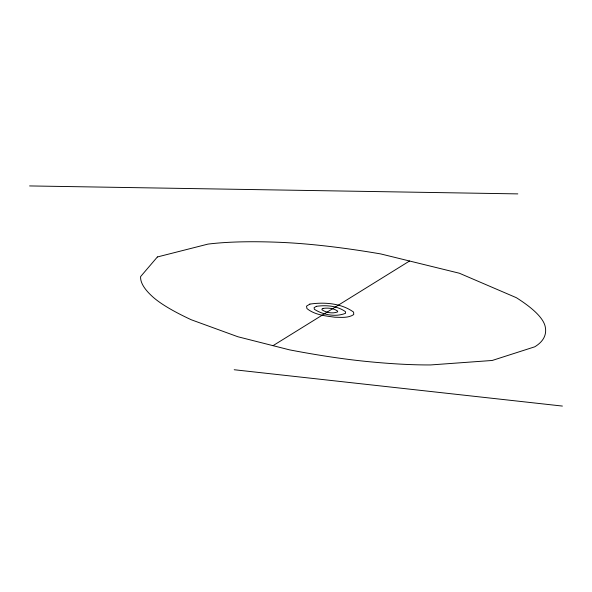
<?xml version="1.0" encoding="UTF-8"?>
<svg xmlns="http://www.w3.org/2000/svg" width="592" height="592" viewBox="0 0 592 592"><rect width="100%" height="100%" fill="white"/><g stroke="black" fill="none" stroke-linecap="round" stroke-linejoin="round"><path stroke-width="0.89" d="M273.023 345.669L409.56 261.005M29.6 185.932L517.808 193.887M234.203 369.741L562.4 406.068M157.376 256.965L140.622 276.575A352.469 62.13 12.9 0 0 152.803 296.895A218.485 37.814 13.6 0 0 191.246 319.754L237.88 336.752L289.473 349.842A239.434 42.557 14.4 0 0 366.981 361.505A376.512 70.441 15 0 0 430.673 364.938L492.211 360.469L534.724 346.823A395.093 77.818 15 0 0 545.21 326.651A251.785 50.209 14 0 0 516.328 297.68L459.362 273.23L380.737 253.931A245.687 47.582 13.1 0 0 280.919 242.372A369.763 67.991 12.6 0 0 207.947 244.111L157.376 256.965M309.868 304.103L306.508 306.145L306.952 308.58C314.789 314.937 325.356 315.913 334.991 317.223C341.251 317.29 348.244 318.252 353.735 314.559L353.609 312.117C341.34 303.23 324.497 301.942 309.868 304.103M316.38 306.33L314.1 307.677L314.367 309.298C323.165 314.966 335.768 317.282 345.565 313.286L345.447 311.658C337.27 305.783 326.111 304.917 316.38 306.33M323.091 308.402L321.93 309.068L322.048 309.882C326.444 312.731 332.771 313.901 337.662 311.873L337.588 311.059C333.503 308.143 327.946 307.714 323.091 308.402"/></g></svg>
